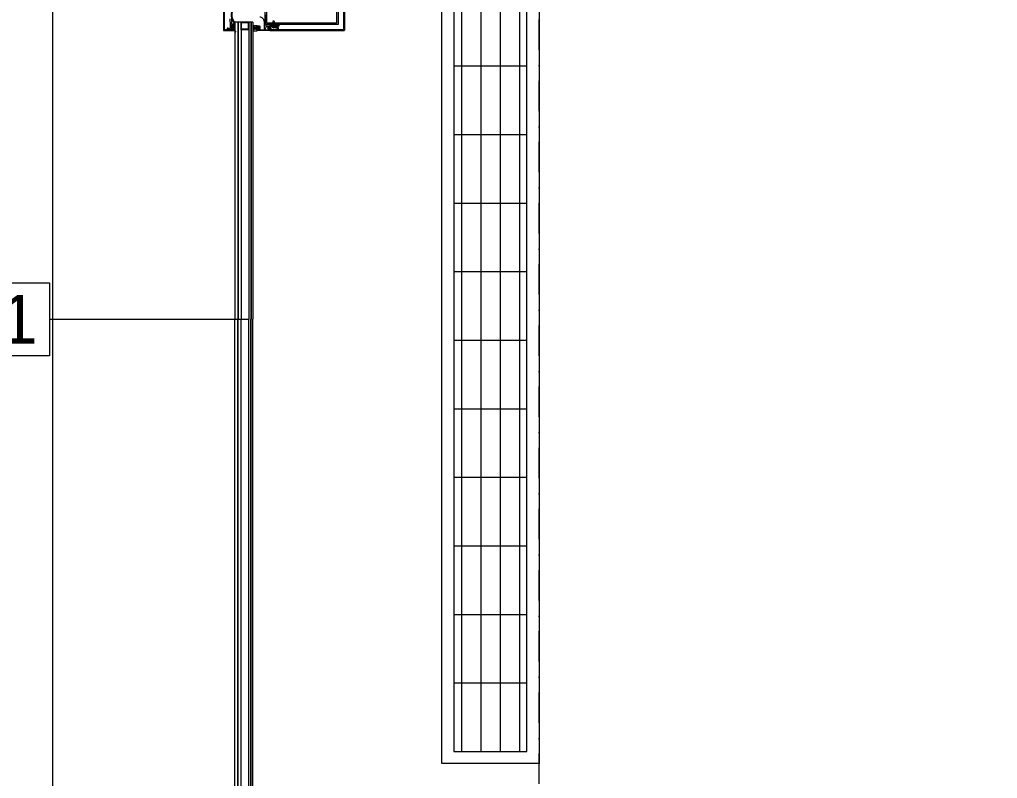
# Model space of a CAD drawing. Extents: x -1701 to 23780, y -363 to 7742.
# Drawn here: x 7060.4 to 7262, y 460.7 to 617 of the extents above; entities that cross this region are included whole.
import ezdxf
from ezdxf.enums import TextEntityAlignment as Align

# ---------------------------------------------------------------- set-up
doc = ezdxf.new("R2010")
doc.units = 0
doc.header["$LTSCALE"] = 25
doc.header["$MEASUREMENT"] = 0
doc.linetypes.add('Audi$0$DASHDOT2', pattern=[0.5, 0.25, -0.125, 0, -0.125])
doc.layers.get('0').update_dxf_attribs({"color": 9, "lineweight": 9})
for name, color, linetype, lineweight in [('Audi$0$06D', 8, 'Continuous', 9), ('Audi$0$10', 8, 'Continuous', 9), ('Audi$0$15', 8, 'Continuous', 9), ('Audi$0$22', 8, 'Continuous', 9), ('Audi$0$24', 8, 'Audi$0$DASHDOT2', 9), ('Audi$0$32', 8, 'Continuous', 9)]:
    doc.layers.add(name, color=color, linetype=linetype, lineweight=lineweight)
doc.styles.add('Audi$0$Arial', font='arial.ttf', dxfattribs={"height": 2.5})

# ---------------------------------------------------------------- blocks, each defined once
blk = doc.blocks.new('Audi$0$0_wallno')
blk.add_lwpolyline([(-7.84, 1.5), (7.942, 1.5), (7.942, -1.5), (-7.84, -1.5)], close=True)
blk.add_lwpolyline([(7.942, 0), (16.132, 0)])
at = {"style": 'Audi$0$Arial'}
blk.add_attdef('GENISLIK', text='', height=2, dxfattribs=at).set_placement((8.442, 0), align=Align.BOTTOM_LEFT)
blk.add_attdef('DUVARNO', text='', height=2, dxfattribs=at).set_placement((0, 0), align=Align.MIDDLE_CENTER)
blk.add_attdef('YUKSEKLIK', text='', height=2, dxfattribs=at).set_placement((8.442, -0.5), align=Align.TOP_LEFT)
blk = doc.blocks.new('Audi$0$p-konvektor_audi')
for p, q in [((250, 89.48), (0, 89.47)), ((250, 89.47), (0, 89.48)), ((0, 89.48), (0, 69.47)), ((250, 69.47), (250, 89.47)), ((16.61, 71.95), (16.6, 86.99)), ((30.73, 71.95), (30.72, 86.99)), ((44.85, 71.95), (44.84, 86.99)), ((58.96, 71.95), (58.96, 86.99)), ((73.08, 71.95), (73.08, 86.99)), ((87.2, 71.95), (87.2, 86.99)), ((101.32, 71.95), (101.32, 86.99)), ((115.44, 71.95), (115.44, 86.99)), ((129.56, 71.95), (129.56, 86.99)), ((143.68, 71.95), (143.68, 86.98)), ((157.8, 71.95), (157.8, 86.98)), ((171.92, 71.94), (171.92, 86.98)), ((186.04, 71.94), (186.04, 86.98)), ((191.48, 71.95), (200.19, 86.99)), ((199.29, 85.44), (2.49, 85.42)), ((242.21, 82.69), (197.7, 82.69)), ((203.55, 84.5), (203.55, 75.36)), ((207.52, 84.5), (207.52, 75.36)), ((211.5, 84.5), (211.5, 75.36)), ((215.48, 84.5), (215.48, 75.36)), ((219.45, 84.5), (219.45, 75.36)), ((223.43, 84.5), (223.43, 75.36)), ((242.21, 79.91), (242.21, 82.69)), ((196.99, 81.46), (2.49, 81.45)), ((194.68, 77.48), (2.49, 77.47)), ((227.1, 76.72), (194.25, 76.73)), ((192.38, 73.51), (2.49, 73.49)), ((0, 69.47), (250, 69.47))]:
    blk.add_line(p, q)
for points in [[(250, 89.47), (0, 89.47), (0, 69.47), (250, 69.47)], [(247.51, 86.99), (247.51, 71.95), (2.49, 71.95), (2.49, 86.99)]]:
    blk.add_lwpolyline(points, close=True)
for centre in [(230.28, 76.72), (242.21, 76.72)]:
    blk.add_circle(centre, 3.18)
blk = doc.blocks.new('*U4858')
at = {"layer": 'Audi$0$10'}
h = blk.add_hatch(dxfattribs=at)
h.set_pattern_fill('LINE', color=256, scale=0.666667, angle=585, style=0)
h.set_pattern_definition([(45, (-54.08257, -143.59187), (-0.058925565, 0.058925565), [])])
edge = h.paths.add_edge_path()
edge.add_arc((3.72, -23.02), 0.625, 117.2, 157.3388)
edge.add_arc((3, -22.7), 0.162, 270.1027, 332.96, ccw=False)
edge.add_line((3, -22.86), (2.92, -22.86))
edge.add_line((2.92, -22.86), (2.91, -22.86))
edge.add_line((2.91, -22.86), (2.9, -22.86))
edge.add_line((2.9, -22.86), (2.89, -22.86))
edge.add_line((2.89, -22.86), (2.89, -22.86))
edge.add_line((2.89, -22.86), (2.88, -22.85))
edge.add_line((2.88, -22.85), (2.87, -22.85))
edge.add_line((2.87, -22.85), (2.87, -22.84))
edge.add_line((2.87, -22.84), (2.86, -22.84))
edge.add_line((2.86, -22.84), (2.86, -22.83))
edge.add_line((2.86, -22.83), (2.86, -22.81))
edge.add_line((2.86, -22.81), (2.86, -22.74))
edge.add_line((2.86, -22.74), (2.86, -22.73))
edge.add_line((2.86, -22.73), (2.86, -22.73))
edge.add_line((2.86, -22.73), (2.86, -22.73))
edge.add_line((2.86, -22.73), (2.86, -22.73))
edge.add_line((2.86, -22.73), (2.85, -22.72))
edge.add_line((2.85, -22.72), (2.85, -22.72))
edge.add_line((2.85, -22.72), (2.85, -22.72))
edge.add_line((2.85, -22.72), (2.84, -22.72))
edge.add_line((2.84, -22.72), (2.84, -22.72))
edge.add_line((2.84, -22.72), (2.76, -22.72))
edge.add_line((2.76, -22.72), (2.76, -22.72))
edge.add_line((2.76, -22.72), (2.75, -22.72))
edge.add_line((2.75, -22.72), (2.75, -22.72))
edge.add_line((2.75, -22.72), (2.75, -22.72))
edge.add_line((2.75, -22.72), (2.74, -22.72))
edge.add_line((2.74, -22.72), (2.74, -22.73))
edge.add_line((2.74, -22.73), (2.74, -22.73))
edge.add_line((2.74, -22.73), (2.74, -22.73))
edge.add_line((2.74, -22.73), (2.74, -22.74))
edge.add_line((2.74, -22.74), (2.74, -22.81))
edge.add_line((2.74, -22.81), (2.74, -22.82))
edge.add_line((2.74, -22.82), (2.74, -22.83))
edge.add_line((2.74, -22.83), (2.73, -22.84))
edge.add_line((2.73, -22.84), (2.73, -22.84))
edge.add_line((2.73, -22.84), (2.72, -22.85))
edge.add_line((2.72, -22.85), (2.72, -22.85))
edge.add_line((2.72, -22.85), (2.71, -22.86))
edge.add_line((2.71, -22.86), (2.7, -22.86))
edge.add_line((2.7, -22.86), (2.69, -22.86))
edge.add_line((2.69, -22.86), (2.68, -22.86))
edge.add_line((2.68, -22.86), (2.67, -22.86))
edge.add_line((2.67, -22.86), (2.67, -22.86))
edge.add_line((2.67, -22.86), (2.66, -22.85))
edge.add_line((2.66, -22.85), (2.65, -22.85))
edge.add_line((2.65, -22.85), (2.65, -22.84))
edge.add_line((2.65, -22.84), (2.64, -22.84))
edge.add_line((2.64, -22.84), (2.64, -22.83))
edge.add_line((2.64, -22.83), (2.64, -22.81))
edge.add_line((2.64, -22.81), (2.64, -22.74))
edge.add_line((2.64, -22.74), (2.64, -22.73))
edge.add_line((2.64, -22.73), (2.64, -22.73))
edge.add_line((2.64, -22.73), (2.64, -22.73))
edge.add_line((2.64, -22.73), (2.64, -22.73))
edge.add_line((2.64, -22.73), (2.63, -22.72))
edge.add_line((2.63, -22.72), (2.63, -22.72))
edge.add_line((2.63, -22.72), (2.63, -22.72))
edge.add_line((2.63, -22.72), (2.62, -22.72))
edge.add_line((2.62, -22.72), (2.62, -22.72))
edge.add_line((2.62, -22.72), (2.54, -22.72))
edge.add_line((2.54, -22.72), (2.54, -22.72))
edge.add_line((2.54, -22.72), (2.53, -22.72))
edge.add_line((2.53, -22.72), (2.53, -22.72))
edge.add_line((2.53, -22.72), (2.53, -22.72))
edge.add_line((2.53, -22.72), (2.52, -22.72))
edge.add_line((2.52, -22.72), (2.52, -22.73))
edge.add_line((2.52, -22.73), (2.52, -22.73))
edge.add_line((2.52, -22.73), (2.52, -22.73))
edge.add_line((2.52, -22.73), (2.52, -22.74))
edge.add_line((2.52, -22.74), (2.52, -22.81))
edge.add_line((2.52, -22.81), (2.52, -22.82))
edge.add_line((2.52, -22.82), (2.52, -22.83))
edge.add_line((2.52, -22.83), (2.51, -22.84))
edge.add_line((2.51, -22.84), (2.51, -22.84))
edge.add_line((2.51, -22.84), (2.5, -22.85))
edge.add_line((2.5, -22.85), (2.5, -22.85))
edge.add_line((2.5, -22.85), (2.49, -22.86))
edge.add_line((2.49, -22.86), (2.48, -22.86))
edge.add_line((2.48, -22.86), (2.47, -22.86))
edge.add_line((2.47, -22.86), (2.46, -22.86))
edge.add_line((2.46, -22.86), (2.45, -22.86))
edge.add_line((2.45, -22.86), (2.45, -22.86))
edge.add_line((2.45, -22.86), (2.44, -22.85))
edge.add_line((2.44, -22.85), (2.43, -22.85))
edge.add_line((2.43, -22.85), (2.43, -22.84))
edge.add_line((2.43, -22.84), (2.42, -22.84))
edge.add_line((2.42, -22.84), (2.42, -22.83))
edge.add_line((2.42, -22.83), (2.42, -22.81))
edge.add_line((2.42, -22.81), (2.42, -22.74))
edge.add_line((2.42, -22.74), (2.42, -22.73))
edge.add_line((2.42, -22.73), (2.42, -22.73))
edge.add_line((2.42, -22.73), (2.42, -22.73))
edge.add_line((2.42, -22.73), (2.42, -22.73))
edge.add_line((2.42, -22.73), (2.41, -22.72))
edge.add_line((2.41, -22.72), (2.41, -22.72))
edge.add_line((2.41, -22.72), (2.41, -22.72))
edge.add_line((2.41, -22.72), (2.4, -22.72))
edge.add_line((2.4, -22.72), (2.4, -22.72))
edge.add_line((2.4, -22.72), (2.32, -22.72))
edge.add_line((2.32, -22.72), (2.32, -22.72))
edge.add_line((2.32, -22.72), (2.31, -22.72))
edge.add_line((2.31, -22.72), (2.31, -22.72))
edge.add_line((2.31, -22.72), (2.31, -22.72))
edge.add_line((2.31, -22.72), (2.3, -22.72))
edge.add_line((2.3, -22.72), (2.3, -22.73))
edge.add_line((2.3, -22.73), (2.3, -22.73))
edge.add_line((2.3, -22.73), (2.3, -22.73))
edge.add_line((2.3, -22.73), (2.3, -22.74))
edge.add_line((2.3, -22.74), (2.3, -22.81))
edge.add_line((2.3, -22.81), (2.3, -22.82))
edge.add_line((2.3, -22.82), (2.3, -22.83))
edge.add_line((2.3, -22.83), (2.29, -22.84))
edge.add_line((2.29, -22.84), (2.29, -22.84))
edge.add_line((2.29, -22.84), (2.28, -22.85))
edge.add_line((2.28, -22.85), (2.28, -22.85))
edge.add_line((2.28, -22.85), (2.27, -22.86))
edge.add_line((2.27, -22.86), (2.26, -22.86))
edge.add_line((2.26, -22.86), (2.25, -22.86))
edge.add_line((2.25, -22.86), (2.24, -22.86))
edge.add_line((2.24, -22.86), (2.23, -22.86))
edge.add_line((2.23, -22.86), (2.23, -22.86))
edge.add_line((2.23, -22.86), (2.22, -22.85))
edge.add_line((2.22, -22.85), (2.21, -22.85))
edge.add_line((2.21, -22.85), (2.21, -22.84))
edge.add_line((2.21, -22.84), (2.2, -22.84))
edge.add_line((2.2, -22.84), (2.2, -22.83))
edge.add_line((2.2, -22.83), (2.2, -22.81))
edge.add_line((2.2, -22.81), (2.2, -22.74))
edge.add_line((2.2, -22.74), (2.2, -22.73))
edge.add_line((2.2, -22.73), (2.2, -22.73))
edge.add_line((2.2, -22.73), (2.2, -22.73))
edge.add_line((2.2, -22.73), (2.2, -22.73))
edge.add_line((2.2, -22.73), (2.19, -22.72))
edge.add_line((2.19, -22.72), (2.19, -22.72))
edge.add_line((2.19, -22.72), (2.19, -22.72))
edge.add_line((2.19, -22.72), (2.18, -22.72))
edge.add_line((2.18, -22.72), (2.18, -22.72))
edge.add_line((2.18, -22.72), (2.1, -22.72))
edge.add_line((2.1, -22.72), (2.1, -22.72))
edge.add_line((2.1, -22.72), (2.09, -22.72))
edge.add_line((2.09, -22.72), (2.09, -22.72))
edge.add_line((2.09, -22.72), (2.09, -22.72))
edge.add_line((2.09, -22.72), (2.08, -22.72))
edge.add_line((2.08, -22.72), (2.08, -22.73))
edge.add_line((2.08, -22.73), (2.08, -22.73))
edge.add_line((2.08, -22.73), (2.08, -22.73))
edge.add_line((2.08, -22.73), (2.08, -22.74))
edge.add_line((2.08, -22.74), (2.08, -22.99))
edge.add_arc((2.11, -22.99), 0.03, 180, 270)
edge.add_line((2.11, -23.02), (2.29, -23.02))
edge.add_line((2.29, -23.02), (2.29, -23.19))
edge.add_line((2.29, -23.19), (2.22, -23.21))
edge.add_arc((2.23, -23.26), 0.05, 104.5985, 212.0394)
edge.add_arc((2.27, -23.23), 0.1, 212.0394, 243.6122)
edge.add_arc((2.52, -22.73), 0.662, 243.6122, 296.3878)
edge.add_arc((2.77, -23.23), 0.1, 296.3878, 327.9606)
edge.add_arc((2.82, -23.26), 0.05, 327.9606, 435.4015)
edge.add_line((2.83, -23.21), (2.75, -23.19))
edge.add_line((2.75, -23.19), (2.75, -23.02))
edge.add_line((2.75, -23.02), (3.17, -23.02))
edge.add_arc((3.17, -22.97), 0.05, 270, 346.8402)
edge.add_arc((3.97, -23.12), 0.763, 128.6618, 169.1202, ccw=False)
edge.add_arc((3.45, -22.51), 0.0486, 333.0293, 465.4317)
edge = h.paths.add_edge_path(flags=16)
edge.add_arc((2.62, -23.22), 0.03, 280.824, 360)
edge.add_line((2.65, -23.22), (2.65, -23.05))
edge.add_arc((2.62, -23.05), 0.03, 360, 450)
edge.add_line((2.62, -23.02), (2.42, -23.02))
edge.add_arc((2.42, -23.05), 0.03, 90, 180)
edge.add_line((2.39, -23.05), (2.39, -23.22))
edge.add_arc((2.42, -23.22), 0.03, 180, 259.176)
edge.add_arc((2.52, -22.69), 0.562, 259.176, 280.824)
for p, q in [((1.17, -14.71), (1.18, -14.7)), ((1.18, -14.72), (1.17, -14.71)), ((1.18, -14.7), (1.36, -14.62)), ((1.41, -14.81), (1.18, -14.72)), ((1.4, -14.61), (1.31, -14.77)), ((1.31, -14.77), (1.36, -14.62)), ((1.36, -14.62), (1.38, -14.59)), ((1.38, -14.59), (1.36, -14.68)), ((1.36, -14.68), (1.37, -14.66)), ((1.37, -14.66), (1.39, -14.59)), ((1.38, -14.59), (1.39, -14.59)), ((1.39, -14.59), (1.4, -14.61)), ((1.4, -14.61), (1.44, -14.59)), ((1.41, -14.82), (1.46, -14.59)), ((1.41, -14.82), (1.41, -14.81)), ((1.43, -14.85), (1.41, -14.82)), ((1.48, -14.56), (1.43, -14.85)), ((1.44, -14.85), (1.43, -14.85)), ((1.44, -14.85), (1.49, -14.56)), ((1.44, -14.59), (1.46, -14.59)), ((1.46, -14.82), (1.44, -14.85)), ((1.46, -14.59), (1.48, -14.56)), ((1.51, -14.82), (1.46, -14.82)), ((1.48, -14.56), (1.49, -14.56)), ((1.49, -14.56), (1.51, -14.59)), ((1.51, -14.82), (1.55, -14.59)), ((1.51, -14.59), (1.55, -14.59)), ((1.53, -14.85), (1.51, -14.82)), ((1.53, -14.85), (1.58, -14.56)), ((1.57, -14.56), (1.53, -14.85)), ((1.55, -14.82), (1.53, -14.85)), ((1.55, -14.82), (1.53, -14.85)), ((1.53, -14.85), (1.53, -14.85)), ((1.55, -14.59), (1.57, -14.56)), ((1.6, -14.59), (1.55, -14.82)), ((1.6, -14.82), (1.55, -14.82)), ((1.58, -14.56), (1.57, -14.56)), ((1.58, -14.56), (1.6, -14.59)), ((1.6, -14.82), (1.65, -14.59)), ((1.6, -14.59), (1.65, -14.59)), ((1.62, -14.85), (1.6, -14.82)), ((1.67, -14.56), (1.62, -14.85)), ((1.63, -14.85), (1.62, -14.85)), ((1.63, -14.85), (1.68, -14.56)), ((1.65, -14.82), (1.63, -14.85)), ((1.65, -14.82), (1.63, -14.85)), ((1.65, -14.59), (1.67, -14.56)), ((1.7, -14.59), (1.65, -14.82)), ((1.7, -14.82), (1.65, -14.82)), ((1.68, -14.56), (1.67, -14.56)), ((1.68, -14.56), (1.7, -14.59)), ((1.75, -14.59), (1.7, -14.59)), ((1.7, -14.82), (1.75, -14.59)), ((1.72, -14.85), (1.7, -14.82)), ((1.77, -14.56), (1.72, -14.85)), ((1.73, -14.85), (1.72, -14.85)), ((1.73, -14.85), (1.78, -14.56)), ((1.75, -14.82), (1.73, -14.85)), ((1.75, -14.82), (1.73, -14.85)), ((1.75, -14.59), (1.77, -14.56)), ((1.8, -14.59), (1.75, -14.82)), ((1.75, -14.82), (1.8, -14.82)), ((1.78, -14.56), (1.77, -14.56)), ((1.78, -14.56), (1.8, -14.59)), ((1.8, -14.82), (1.84, -14.59)), ((1.8, -14.59), (1.84, -14.59)), ((1.82, -14.85), (1.8, -14.82)), ((1.82, -14.85), (1.87, -14.56)), ((1.86, -14.56), (1.82, -14.85)), ((1.84, -14.82), (1.82, -14.85)), ((1.84, -14.82), (1.82, -14.85)), ((1.82, -14.85), (1.82, -14.85)), ((1.84, -14.59), (1.86, -14.56)), ((1.89, -14.59), (1.84, -14.82)), ((1.89, -14.82), (1.84, -14.82)), ((1.86, -14.56), (1.87, -14.56)), ((1.87, -14.56), (1.89, -14.59)), ((1.89, -14.59), (1.94, -14.59)), ((1.89, -14.82), (1.94, -14.59)), ((1.91, -14.85), (1.89, -14.82)), ((1.96, -14.56), (1.91, -14.85)), ((1.92, -14.85), (1.91, -14.85)), ((1.92, -14.85), (1.97, -14.56)), ((1.94, -14.82), (1.92, -14.85)), ((1.94, -14.82), (1.92, -14.85)), ((1.94, -14.59), (1.96, -14.56)), ((1.99, -14.59), (1.94, -14.82)), ((1.99, -14.82), (1.94, -14.82)), ((1.99, -14.82), (1.94, -14.82)), ((1.97, -14.56), (1.96, -14.56)), ((1.97, -14.56), (1.99, -14.59)), ((2.18, -14.59), (1.99, -14.59)), ((1.99, -14.82), (2.04, -14.59)), ((2.01, -14.85), (1.99, -14.82)), ((2.06, -14.56), (2.01, -14.85)), ((2.02, -14.85), (2.01, -14.85)), ((2.02, -14.85), (2.07, -14.56)), ((2.04, -14.82), (2.02, -14.85)), ((2.04, -14.82), (2.02, -14.85)), ((2.04, -14.59), (2.06, -14.56)), ((2.09, -14.59), (2.04, -14.82)), ((2.04, -14.82), (2.23, -14.82)), ((2.09, -14.82), (2.04, -14.82)), ((2.09, -14.82), (2.04, -14.82)), ((2.06, -14.56), (2.07, -14.56)), ((2.07, -14.56), (2.09, -14.59)), ((2.09, -14.82), (2.13, -14.59)), ((2.09, -14.59), (2.13, -14.59)), ((2.11, -14.85), (2.09, -14.82)), ((2.15, -14.56), (2.11, -14.85)), ((2.11, -14.85), (2.16, -14.56)), ((2.13, -14.82), (2.11, -14.85)), ((2.13, -14.82), (2.11, -14.85)), ((2.11, -14.85), (2.11, -14.85)), ((2.13, -14.59), (2.15, -14.56)), ((2.18, -14.59), (2.13, -14.82)), ((2.18, -14.82), (2.13, -14.82)), ((2.18, -14.82), (2.13, -14.82)), ((2.15, -14.56), (2.16, -14.56)), ((2.16, -14.56), (2.18, -14.59)), ((2.18, -14.82), (2.23, -14.59)), ((2.18, -14.59), (2.23, -14.59)), ((2.2, -14.85), (2.18, -14.82)), ((2.25, -14.56), (2.2, -14.85)), ((2.21, -14.85), (2.2, -14.85)), ((2.21, -14.85), (2.26, -14.56)), ((2.23, -14.82), (2.21, -14.85)), ((2.23, -14.82), (2.21, -14.85)), ((2.23, -14.59), (2.25, -14.56)), ((2.28, -14.59), (2.23, -14.82)), ((2.28, -14.82), (2.23, -14.82)), ((2.25, -14.56), (2.26, -14.56)), ((2.26, -14.56), (2.28, -14.59)), ((2.28, -14.59), (2.33, -14.59)), ((2.28, -14.82), (2.33, -14.59)), ((2.3, -14.85), (2.28, -14.82)), ((2.35, -14.56), (2.3, -14.85)), ((2.31, -14.85), (2.3, -14.85)), ((2.31, -14.85), (2.35, -14.56)), ((2.33, -14.82), (2.31, -14.85)), ((2.33, -14.82), (2.31, -14.85)), ((2.33, -14.59), (2.35, -14.56)), ((2.37, -14.59), (2.33, -14.82)), ((2.33, -14.82), (2.37, -14.82)), ((2.35, -14.56), (2.35, -14.56)), ((2.35, -14.56), (2.37, -14.59)), ((2.37, -14.59), (2.42, -14.59)), ((2.37, -14.82), (2.42, -14.59)), ((2.39, -14.85), (2.37, -14.82)), ((2.44, -14.56), (2.39, -14.85)), ((2.4, -14.85), (2.39, -14.85)), ((2.4, -14.85), (2.45, -14.56)), ((2.42, -14.82), (2.4, -14.85)), ((2.42, -14.82), (2.4, -14.85)), ((2.42, -14.59), (2.44, -14.56)), ((2.45, -14.69), (2.42, -14.82)), ((2.42, -14.82), (2.45, -14.82)), ((2.44, -14.56), (2.45, -14.56)), ((2.56, -14.43), (2.45, -14.43)), ((2.45, -14.98), (2.45, -14.43)), ((2.56, -14.98), (2.45, -14.98))]:
    blk.add_line(p, q, dxfattribs=at)
for points in [[(-2.95, -0.3), (2.95, -0.3), (2.95, -0.3, -0.414214), (3.05, -0.4), (3.05, -13.71), (2.64, -13.71, 0.267949), (2.62, -13.72), (2.47, -13.97, 0.131652), (2.47, -13.99), (2.47, -14.12, 0.131652), (2.47, -14.13), (2.58, -14.31, 0.267949), (2.6, -14.33), (2.64, -14.33, 0.414214), (2.67, -14.3), (2.67, -14.03), (2.74, -13.91), (3.1, -13.91), (3.1, -15.21), (2.75, -15.21, 0.414214), (2.7, -15.26), (2.7, -15.89, 0.650971), (2.78, -15.92), (2.95, -15.77, 0.508142), (2.95, -15.72), (2.88, -15.69), (2.88, -15.41), (3.05, -15.41, 0.432363), (3.15, -15.5), (3.22, -15.5, 0.477393), (3.25, -15.48), (3.25, -0.3, 0.414214), (2.95, 0), (2.95, 0), (-2.95, 0, 0.414214)], [(0, -16.41), (1.95, -16.41, 0.414214), (2.25, -16.11), (2.25, -15.61), (2.2, -15.5), (2.2, -13.57, -0.767327), (2.26, -13.55), (2.45, -13.89), (2.45, -14.68), (2.42, -14.71), (2.45, -14.74), (2.45, -16.11, 0.414214), (2.75, -16.41), (2.97, -16.41, 0.414214), (3.07, -16.31), (3.07, -15.66), (2.93, -15.66, -0.414214), (2.9, -15.63), (2.9, -15.61, -0.414214), (3, -15.51), (3.22, -15.51, -0.414214), (3.25, -15.54), (3.25, -16.61), (3.25, -18.08, -0.414214), (3.22, -18.11), (3.05, -18.11, -0.414214), (2.95, -18.01), (2.95, -17.99), (3.1, -17.99), (3.1, -17.69), (2.78, -17.69), (2.75, -17.66), (2.72, -17.69), (2.4, -17.69), (2.4, -17.99), (2.55, -17.99), (2.55, -18.01, -0.414214), (2.45, -18.11), (2.35, -18.11, -0.414214), (2.25, -18.01), (2.25, -17.69, -0.414214), (2.41, -17.53), (2.97, -17.53, 0.414214), (3.07, -17.43), (3.07, -16.71, 0.414214), (2.97, -16.61), (1.4, -16.61, 0.414214), (0.45, -17.56)], [(-1.3, -23.38), (1.3, -23.38), (1.3, -23.31, -0.414214), (1.33, -23.28), (1.42, -23.28, -0.414214), (1.45, -23.31), (1.45, -23.38), (2, -23.38), (2, -23.13), (1.88, -23.13, -0.414214), (1.85, -23.1), (1.85, -23.03, -0.414214), (1.9, -22.98), (2.25, -22.98, -0.414214), (2.3, -23.03), (2.3, -23.1, -0.414214), (2.27, -23.13), (2.15, -23.13), (2.15, -23.38), (2.88, -23.38), (2.95, -23.13), (2.83, -23.13, -0.414214), (2.8, -23.1), (2.8, -23.03, -0.414214), (2.85, -22.98), (3.05, -22.98, -0.493145), (3.12, -23.07), (2.98, -23.57), (3.08, -23.62, -0.414214), (3.09, -23.66), (2.87, -24.04, -1), (2.74, -23.96), (2.9, -23.68), (2.71, -23.58), (1.55, -23.58), (1.46, -23.67, -0.198912), (1.44, -23.68), (0.83, -23.68)], [(3.25, -22.7), (3.25, -22.75), (2.45, -22.75, 0.10228), (1.16, -23.02, -0.152313), (0, -23.38, -0.152313), (-1.16, -23.02, 0.159108), (-1.84, -22.75), (-3.02, -22.75), (-3.02, -22.7), (-1.84, -22.7, -0.158967), (-1.13, -22.98, 0.152054), (0, -23.33, 0.152944), (1.13, -22.98, -0.10266), (2.45, -22.7), (3.25, -22.7)]]:
    blk.add_lwpolyline(points, format="xyb", dxfattribs=at)
for points in [[(-2, -1.41), (2, -1.41), (2, -16.41), (-2, -16.41)], [(-1.7, -1.71), (1.7, -1.71), (1.7, -16.11), (-1.7, -16.11)], [(1.47, -21.42), (1.47, -19.82), (3.07, -19.82), (3.07, -21.42)], [(1.57, -21.32), (1.57, -19.92), (2.97, -19.92), (2.97, -21.32)]]:
    blk.add_lwpolyline(points, close=True, dxfattribs=at)
for points in [[(1.51, -14.59), (1.46, -14.82)], [(2.65, -14.67), (2.63, -14.7), (2.63, -14.71), (2.65, -14.74)]]:
    blk.add_lwpolyline(points, dxfattribs=at)
for points in [[(3.04, -18.12, -0.414214), (2.94, -18.02), (2.94, -17.96), (3.06, -17.96), (3.06, -17.86, 0.333333), (2.46, -17.86), (2.46, -17.96), (2.58, -17.96), (2.58, -18.02, -0.414214), (2.48, -18.12), (2.26, -18.12), (2.26, -18.77), (2.3, -18.77, 0.307685), (2.36, -18.73, -1.128702), (2.42, -18.76, -0.201212), (2.26, -18.87, 0.978531), (2.26, -18.97, 0.1613), (2.46, -18.85, -0.307572), (2.49, -18.85), (2.68, -18.96, 0.8391), (2.7, -18.94), (2.62, -18.85, -0.8391), (2.64, -18.82), (2.9, -18.96, 0.8391), (2.92, -18.94), (2.84, -18.85, -0.8391), (2.86, -18.82), (3.12, -18.96, 0.8391), (3.14, -18.94), (3.06, -18.85, -0.8391), (3.08, -18.82), (3.34, -18.96, 0.8391), (3.36, -18.94), (3.28, -18.85, -0.176327), (3.26, -18.79), (3.26, -18.12)], [(2.84, -18.12), (2.84, -17.89, 0.375047), (2.81, -17.86, 0.067879), (2.7, -17.86, 0.375047), (2.68, -17.89), (2.68, -18.12, -0.298217), (2.62, -18.21, 0.298217), (2.56, -18.3), (2.56, -18.33, 0.414214), (2.59, -18.36), (2.93, -18.36, 0.414214), (2.96, -18.33), (2.96, -18.3, 0.298217), (2.9, -18.21, -0.298217)], [(2.56, -18.54), (2.56, -18.57, 1), (2.96, -18.57), (2.96, -18.54, 0.414214), (2.93, -18.51), (2.59, -18.51, 0.414214)], [(-3.1, -24.85), (-3.1, -24.28), (-2.78, -24.28, 1), (-2.78, -24.13), (-3.1, -24.13), (-3.1, -23.65), (-3.02, -23.6, 0.339454), (-3, -23.57), (-3.14, -23.04, 0.876976), (-3.25, -23.05), (-3.25, -25), (3.25, -25), (3.25, -23.05, 0.876976), (3.14, -23.04), (3, -23.57, 0.339454), (3.02, -23.6), (3.1, -23.65), (3.1, -24.13), (2.78, -24.13, 1), (2.78, -24.28), (3.1, -24.28), (3.1, -24.85)], [(3.44, -22.46, 0.176952), (3.15, -22.78, -0.281357), (3, -22.86), (2.92, -22.86), (2.91, -22.86), (2.9, -22.86), (2.89, -22.86), (2.89, -22.86), (2.88, -22.85), (2.87, -22.85), (2.87, -22.84), (2.86, -22.84), (2.86, -22.83), (2.86, -22.81), (2.86, -22.74), (2.86, -22.73), (2.86, -22.73), (2.86, -22.73), (2.86, -22.73), (2.85, -22.72), (2.85, -22.72), (2.85, -22.72), (2.84, -22.72), (2.84, -22.72), (2.76, -22.72), (2.76, -22.72), (2.75, -22.72), (2.75, -22.72), (2.75, -22.72), (2.74, -22.72), (2.74, -22.73), (2.74, -22.73), (2.74, -22.73), (2.74, -22.74), (2.74, -22.81), (2.74, -22.82), (2.74, -22.83), (2.73, -22.84), (2.73, -22.84), (2.72, -22.85), (2.72, -22.85), (2.71, -22.86), (2.7, -22.86), (2.69, -22.86), (2.68, -22.86), (2.67, -22.86), (2.67, -22.86), (2.66, -22.85), (2.65, -22.85), (2.65, -22.84), (2.64, -22.84), (2.64, -22.83), (2.64, -22.81), (2.64, -22.74), (2.64, -22.73), (2.64, -22.73), (2.64, -22.73), (2.64, -22.73), (2.63, -22.72), (2.63, -22.72), (2.63, -22.72), (2.62, -22.72), (2.62, -22.72), (2.54, -22.72), (2.54, -22.72), (2.53, -22.72), (2.53, -22.72), (2.53, -22.72), (2.52, -22.72), (2.52, -22.73), (2.52, -22.73), (2.52, -22.73), (2.52, -22.74), (2.52, -22.81), (2.52, -22.82), (2.52, -22.83), (2.51, -22.84), (2.51, -22.84), (2.5, -22.85), (2.5, -22.85), (2.49, -22.86), (2.48, -22.86), (2.47, -22.86), (2.46, -22.86), (2.45, -22.86), (2.45, -22.86), (2.44, -22.85), (2.43, -22.85), (2.43, -22.84), (2.42, -22.84), (2.42, -22.83), (2.42, -22.81), (2.42, -22.74), (2.42, -22.73), (2.42, -22.73), (2.42, -22.73), (2.42, -22.73), (2.41, -22.72), (2.41, -22.72), (2.41, -22.72), (2.4, -22.72), (2.4, -22.72), (2.32, -22.72), (2.32, -22.72), (2.31, -22.72), (2.31, -22.72), (2.31, -22.72), (2.3, -22.72), (2.3, -22.73), (2.3, -22.73), (2.3, -22.73), (2.3, -22.74), (2.3, -22.81), (2.3, -22.82), (2.3, -22.83), (2.29, -22.84), (2.29, -22.84), (2.28, -22.85), (2.28, -22.85), (2.27, -22.86), (2.26, -22.86), (2.25, -22.86), (2.24, -22.86), (2.23, -22.86), (2.23, -22.86), (2.22, -22.85), (2.21, -22.85), (2.21, -22.84), (2.2, -22.84), (2.2, -22.83), (2.2, -22.81), (2.2, -22.74), (2.2, -22.73), (2.2, -22.73), (2.2, -22.73), (2.2, -22.73), (2.19, -22.72), (2.19, -22.72), (2.19, -22.72), (2.18, -22.72), (2.18, -22.72), (2.1, -22.72), (2.1, -22.72), (2.09, -22.72), (2.09, -22.72), (2.09, -22.72), (2.08, -22.72), (2.08, -22.73), (2.08, -22.73), (2.08, -22.73), (2.08, -22.74), (2.08, -22.99, 0.414214), (2.11, -23.02), (2.29, -23.02), (2.29, -23.19), (2.22, -23.21, 0.506456), (2.19, -23.28, 0.13864), (2.23, -23.32, 0.234436), (2.82, -23.32, 0.13864), (2.86, -23.28, 0.506456), (2.83, -23.21), (2.75, -23.19), (2.75, -23.02), (3.17, -23.02, 0.348434), (3.22, -22.98, -0.17839), (3.49, -22.53, 0.651907)], [(2.63, -23.25, 0.359904), (2.65, -23.22), (2.65, -23.05, 0.414214), (2.62, -23.02), (2.42, -23.02, 0.414214), (2.39, -23.05), (2.39, -23.22, 0.359904), (2.42, -23.25, 0.094739)], [(2.63, -23.25, 0.359904), (2.65, -23.22), (2.65, -23.05, 0.414214), (2.62, -23.02), (2.42, -23.02, 0.414214), (2.39, -23.05), (2.39, -23.22, 0.359904), (2.42, -23.25, 0.094739)]]:
    blk.add_lwpolyline(points, format="xyb", close=True, dxfattribs=at)
for centre, start, end in [((2.13, -14.73), 7.5095, 35.2427), ((2.13, -14.68), 324.7573, 352.4905)]:
    blk.add_arc(centre, 0.521, start, end, dxfattribs=at)
at = {"layer": 'Audi$0$15'}
for p, q in [((-1.47, -18.95), (-170.3, -18.95)), ((-1.47, -19.35), (-170.3, -19.35)), ((-1.47, -19.42), (-170.3, -19.42)), ((-1.47, -19.82), (-170.3, -19.82)), ((1.47, -18.95), (1.47, -22.7)), ((1.47, -18.95), (62.7, -18.95)), ((1.47, -19.35), (62.7, -19.35)), ((1.47, -19.42), (62.7, -19.42)), ((1.47, -19.82), (62.7, -19.82)), ((-1.47, -21.42), (-170.3, -21.42)), ((-1.47, -22.02), (-170.3, -22.02)), ((-1.47, -22.1), (-170.3, -22.1)), ((1.47, -21.42), (62.7, -21.42)), ((1.47, -22.02), (62.7, -22.02)), ((1.47, -22.1), (62.7, -22.1)), ((-1.47, -22.7), (-170.3, -22.7)), ((1.47, -22.7), (62.7, -22.7))]:
    blk.add_line(p, q, dxfattribs=at)
blk = doc.blocks.new('Audi')
at = {"layer": 'Audi$0$06D'}
blk.add_lwpolyline([(7067.2, 861.68), (7067.2, 284.7), (9765.58, 284.7)], dxfattribs=at)
at = {"layer": 'Audi$0$24'}
blk.add_lwpolyline([(7167.5, 195), (7167.5, 4035)], dxfattribs=at)
at = {"layer": 'Audi$0$10', "rotation": 270}
for p in [(7127.5, 618), (7127.5, 385)]:
    blk.add_blockref('*U4858', p, dxfattribs=at)
at = {"layer": 'Audi$0$22'}
ref = blk.add_blockref('Audi$0$0_wallno', (7026.88, 555.3), dxfattribs=dict(at, xscale=5, yscale=5, zscale=5))
ref.add_attrib('DUVARNO', 'AUDI-GC01', dxfattribs={"layer": '0', "height": 10, "style": 'Audi$0$Arial'}).set_placement((7026.88, 555.3), align=Align.MIDDLE_CENTER)
at = {"layer": 'Audi$0$32', "xscale": -1, "rotation": 270}
blk.add_blockref('Audi$0$p-konvektor_audi', (7078.03, 463.8), dxfattribs=at)

msp = doc.modelspace()

# ---------------------------------------------------------------- block references
at = {"color": 6}
msp.add_blockref('Audi', (0, 0), dxfattribs=at)

doc.saveas('drawing.dxf')
